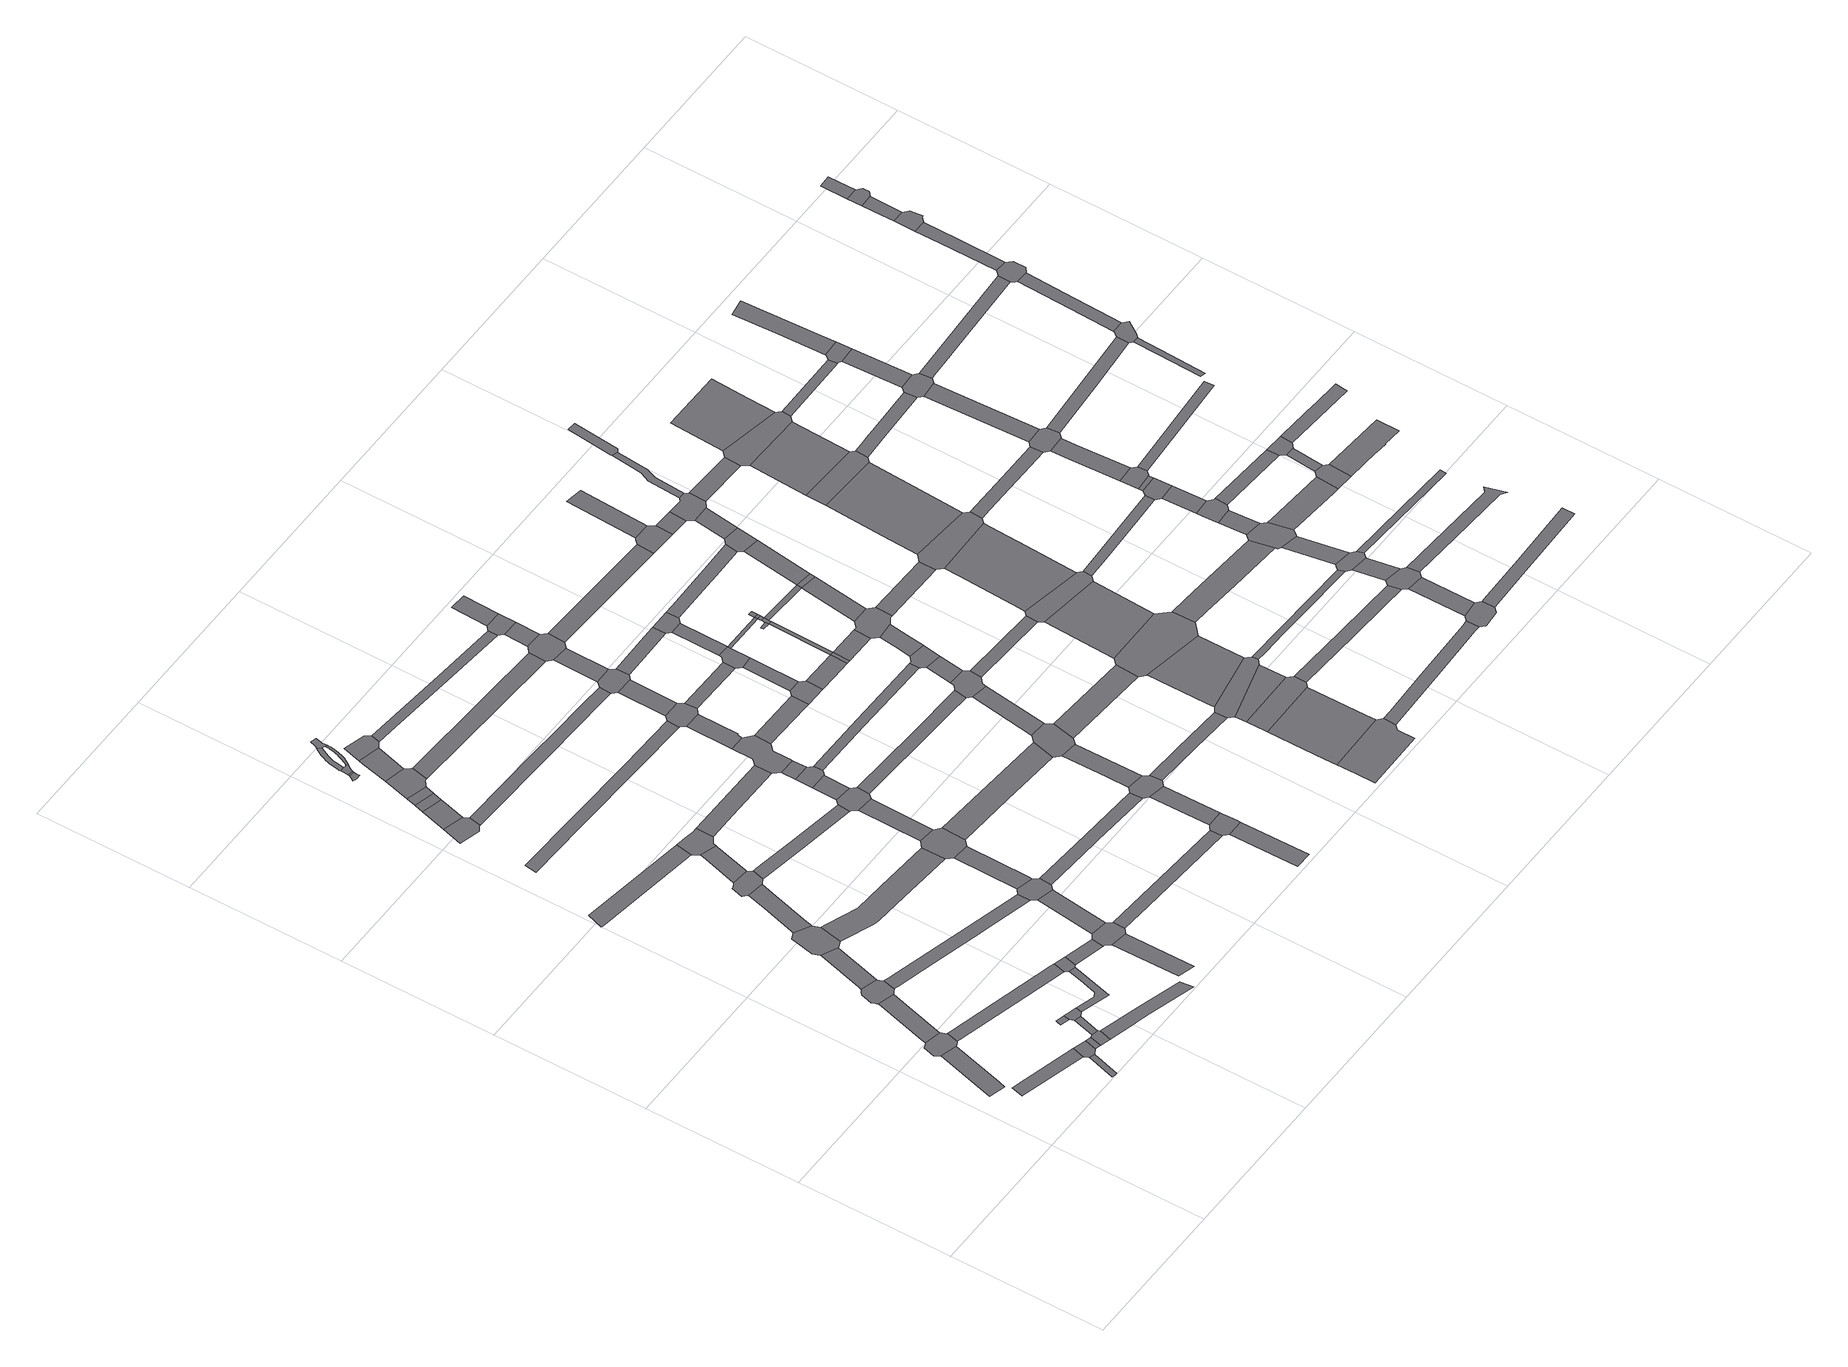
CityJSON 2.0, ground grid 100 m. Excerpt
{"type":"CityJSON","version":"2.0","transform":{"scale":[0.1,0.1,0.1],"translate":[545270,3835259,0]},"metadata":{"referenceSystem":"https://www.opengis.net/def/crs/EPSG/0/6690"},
"CityObjects":{
"road1":{"type":"Road","attributes":{"RoadStructureAttribute.sectionType":"1"},"geometry":[{"type":"MultiSurface","lod":"1","boundaries":[[[0,1,2,3,4,5]]]}]},
"road2":{"type":"Road","attributes":{"RoadStructureAttribute.sectionType":"1"},"geometry":[{"type":"MultiSurface","lod":"1","boundaries":[[[6,7,8,9,10,11]]]}]},
"road3":{"type":"Road","geometry":[{"type":"MultiSurface","lod":"1","boundaries":[[[12,13,14,15,16,0,5,17,18,19,20,21,22,23]]]}]},
"road4":{"type":"Road","geometry":[{"type":"MultiSurface","lod":"1","boundaries":[[[24,25,26,27,28,29]]]}]},
"road5":{"type":"Road","attributes":{"RoadStructureAttribute.sectionType":"1"},"geometry":[{"type":"MultiSurface","lod":"1","boundaries":[[[30,31,12,23,32,33]]]}]},
"road6":{"type":"Road","geometry":[{"type":"MultiSurface","lod":"1","boundaries":[[[11,10,34,24,29,35,36,37]]]}]},
"road7":{"type":"Road","attributes":{"RoadStructureAttribute.sectionType":"1"},"geometry":[{"type":"MultiSurface","lod":"1","boundaries":[[[37,36,38,39]]]}]},
"road8":{"type":"Road","geometry":[{"type":"MultiSurface","lod":"1","boundaries":[[[40,41,42,43,44,45,46,30,33,47,48,49,50,51,52,53]]]}]},
"road9":{"type":"Road","geometry":[{"type":"MultiSurface","lod":"1","boundaries":[[[54,39,38,55,56,57]]]}]},
"road10":{"type":"Road","geometry":[{"type":"MultiSurface","lod":"1","boundaries":[[[58,59,60,61,62,63,64]]]}]},
"road11":{"type":"Road","attributes":{"RoadStructureAttribute.sectionType":"1"},"geometry":[{"type":"MultiSurface","lod":"1","boundaries":[[[65,54,57,66,67]]]}]},
"road12":{"type":"Road","attributes":{"RoadStructureAttribute.sectionType":"1"},"geometry":[{"type":"MultiSurface","lod":"1","boundaries":[[[68,69,70,40,53,71,72]]]}]},
"road13":{"type":"Road","attributes":{"RoadStructureAttribute.sectionType":"1"},"geometry":[{"type":"MultiSurface","lod":"1","boundaries":[[[73,74,75,20,19,76,77,78,79,80,81]]]}]},
"road14":{"type":"Road","attributes":{"RoadStructureAttribute.sectionType":"1"},"geometry":[{"type":"MultiSurface","lod":"1","boundaries":[[[82,64,63,65,67,83,84]]]}]},
"road15":{"type":"Road","geometry":[{"type":"MultiSurface","lod":"1","boundaries":[[[85,86,87,88,68,72,89,90,91,92]]]}]},
"road16":{"type":"Road","attributes":{"RoadStructureAttribute.sectionType":"1"},"geometry":[{"type":"MultiSurface","lod":"1","boundaries":[[[93,56,55,94,95,96,97,98,99]]]}]},
"road17":{"type":"Road","attributes":{"RoadStructureAttribute.sectionType":"1"},"geometry":[{"type":"MultiSurface","lod":"1","boundaries":[[[100,101,102,103,84,83,104,105,106,107,108]]]}]},
"road18":{"type":"Road","attributes":{"RoadStructureAttribute.sectionType":"1"},"geometry":[{"type":"MultiSurface","lod":"1","boundaries":[[[109,110,111,112,113,114,115]]]}]},
"road19":{"type":"Road","attributes":{"RoadStructureAttribute.sectionType":"1"},"geometry":[{"type":"MultiSurface","lod":"1","boundaries":[[[116,117,118,85,92,119,120,121,122]]]}]},
"road20":{"type":"Road","attributes":{"RoadStructureAttribute.sectionType":"1"},"geometry":[{"type":"MultiSurface","lod":"1","boundaries":[[[123,124,50,49,125,126,127,128,129,130,131]]]}]},
"road21":{"type":"Road","geometry":[{"type":"MultiSurface","lod":"1","boundaries":[[[81,80,132,100,108,133,134,135]]]}]},
"road22":{"type":"Road","geometry":[{"type":"MultiSurface","lod":"1","boundaries":[[[136,137,138,139,140,141,142,143,144,145]]]}]},
"road23":{"type":"Road","geometry":[{"type":"MultiSurface","lod":"1","boundaries":[[[146,147,148,149,150,151,152,116,122,153,154,155,156,157]]]}]},
"road24":{"type":"Road","attributes":{"RoadStructureAttribute.sectionType":"1"},"geometry":[{"type":"MultiSurface","lod":"1","boundaries":[[[158,136,145,159,160]]]}]},
"road25":{"type":"Road","attributes":{"RoadStructureAttribute.sectionType":"1"},"geometry":[{"type":"MultiSurface","lod":"1","boundaries":[[[135,134,161,162]]]}]},
"road26":{"type":"Road","geometry":[{"type":"MultiSurface","lod":"1","boundaries":[[[163,158,160,164]]]}]},
"road27":{"type":"Road","attributes":{"RoadStructureAttribute.sectionType":"1"},"geometry":[{"type":"MultiSurface","lod":"1","boundaries":[[[165,166,167,146,157,168,169,170]]]}]},
"road28":{"type":"Road","attributes":{"RoadStructureAttribute.sectionType":"1"},"geometry":[{"type":"MultiSurface","lod":"1","boundaries":[[[171,163,164,172]]]}]},
"road29":{"type":"Road","attributes":{"RoadStructureAttribute.sectionType":"1"},"geometry":[{"type":"MultiSurface","lod":"1","boundaries":[[[173,174,175,176]]]}]},
"road30":{"type":"Road","attributes":{"RoadStructureAttribute.sectionType":"1"},"geometry":[{"type":"MultiSurface","lod":"1","boundaries":[[[177,178,179,91,90,180,181,182,183,184,185,186]]]}]},
"road31":{"type":"Road","geometry":[{"type":"MultiSurface","lod":"1","boundaries":[[[187,188,189,190,191,192,193,194,195,196,197]]]}]},
"road32":{"type":"Road","geometry":[{"type":"MultiSurface","lod":"1","boundaries":[[[198,187,197,199]]]}]},
"road33":{"type":"Road","geometry":[{"type":"MultiSurface","lod":"1","boundaries":[[[200,201,202,203,204,205,206,207,198,199,208,209,210,211,212]]]}]},
"road34":{"type":"Road","geometry":[{"type":"MultiSurface","lod":"1","boundaries":[[[213,171,172,214,215,216,217,218,219,220]]]}]},
"road35":{"type":"Road","geometry":[{"type":"MultiSurface","lod":"1","boundaries":[[[221,222,223,115,114,224,225,165,170,226,227,228,229,230]]]}]},
"road36":{"type":"Road","geometry":[{"type":"MultiSurface","lod":"1","boundaries":[[[231,232,162,161,233,173,176,234,235,236]]]}]},
"road37":{"type":"Road","geometry":[{"type":"MultiSurface","lod":"1","boundaries":[[[237,238,239,240,241,242,243,244,245,246,247,205,204,248,249,250,251,252,253,254,255,256,257]]]}]},
"road38":{"type":"Road","attributes":{"RoadStructureAttribute.sectionType":"1"},"geometry":[{"type":"MultiSurface","lod":"1","boundaries":[[[258,259,260,261,262,263,264,265,266,267,268,269,270,271,212,211,272,273,274,275,276,277,278,279,280,281,282,283]]]}]},
"road39":{"type":"Road","attributes":{"RoadStructureAttribute.sectionType":"1"},"geometry":[{"type":"MultiSurface","lod":"1","boundaries":[[[284,285,213,220,286]]]}]},
"road40":{"type":"Road","attributes":{"RoadStructureAttribute.sectionType":"1"},"geometry":[{"type":"MultiSurface","lod":"1","boundaries":[[[287,231,236,288]]]}]},
"road41":{"type":"Road","geometry":[{"type":"MultiSurface","lod":"1","boundaries":[[[289,290,291,237,257,292,293,294,295,296,258,283,297,298,299,300,301]]]}]},
"road42":{"type":"Road","geometry":[{"type":"MultiSurface","lod":"1","boundaries":[[[302,284,286,303,304,305,306,307,308,309]]]}]},
"road43":{"type":"Road","attributes":{"RoadStructureAttribute.sectionType":"1"},"geometry":[{"type":"MultiSurface","lod":"1","boundaries":[[[310,311,312,155,154,313,314,315,316,317]]]}]},
"road44":{"type":"Road","attributes":{"RoadStructureAttribute.sectionType":"1"},"geometry":[{"type":"MultiSurface","lod":"1","boundaries":[[[318,319,320,321,322,323,324,325]]]}]},
"road45":{"type":"Road","geometry":[{"type":"MultiSurface","lod":"1","boundaries":[[[326,131,130,287,288,327,328,329]]]}]},
"road46":{"type":"Road","attributes":{"RoadStructureAttribute.sectionType":"1"},"geometry":[{"type":"MultiSurface","lod":"1","boundaries":[[[330,331,326,329,332,333]]]}]},
"road47":{"type":"Road","attributes":{"RoadStructureAttribute.sectionType":"1"},"geometry":[{"type":"MultiSurface","lod":"1","boundaries":[[[334,230,229,335,336,337]]]}]},
"road48":{"type":"Road","attributes":{"RoadStructureAttribute.sectionType":"1"},"geometry":[{"type":"MultiSurface","lod":"1","boundaries":[[[338,339,340,341,342,343,142,141,344,345,346,347,348,349,350,351,352,353]]]}]},
"road49":{"type":"Road","geometry":[{"type":"MultiSurface","lod":"1","boundaries":[[[354,186,185,330,333,355,356,357]]]}]},
"road50":{"type":"Road","attributes":{"RoadStructureAttribute.sectionType":"1"},"geometry":[{"type":"MultiSurface","lod":"1","boundaries":[[[358,354,357,359]]]}]},
"road51":{"type":"Road","attributes":{"RoadStructureAttribute.sectionType":"1"},"geometry":[{"type":"MultiSurface","lod":"1","boundaries":[[[360,235,234,361,362,363]]]}]},
"road52":{"type":"Road","geometry":[{"type":"MultiSurface","lod":"1","boundaries":[[[364,365,366,317,316,367,358,359,368,369,370]]]}]},
"road53":{"type":"Road","attributes":{"RoadStructureAttribute.sectionType":"1"},"geometry":[{"type":"MultiSurface","lod":"1","boundaries":[[[371,217,216,372,373,374]]]}]},
"road54":{"type":"Road","attributes":{"RoadStructureAttribute.sectionType":"1"},"geometry":[{"type":"MultiSurface","lod":"1","boundaries":[[[375,364,370,376]]]}]},
"road55":{"type":"Road","attributes":{"RoadStructureAttribute.sectionType":"1"},"geometry":[{"type":"MultiSurface","lod":"1","boundaries":[[[377,328,327,378,379,380,381,382]]]}]},
"road56":{"type":"Road","geometry":[{"type":"MultiSurface","lod":"1","boundaries":[[[383,375,376,384,385,386,387]]]}]},
"road57":{"type":"Road","attributes":{"RoadStructureAttribute.sectionType":"1"},"geometry":[{"type":"MultiSurface","lod":"1","boundaries":[[[388,389,383,387,390,391,392]]]}]},
"road58":{"type":"Road","attributes":{"RoadStructureAttribute.sectionType":"1"},"geometry":[{"type":"MultiSurface","lod":"1","boundaries":[[[393,306,305,394,395,396,397]]]}]},
"road59":{"type":"Road","geometry":[{"type":"MultiSurface","lod":"1","boundaries":[[[398,399,400,337,336,388,392,401,402,403,404,405,406,407,408]]]}]},
"road60":{"type":"Road","attributes":{"RoadStructureAttribute.sectionType":"1"},"geometry":[{"type":"MultiSurface","lod":"1","boundaries":[[[409,398,408,410,411,412]]]}]},
"road61":{"type":"Road","attributes":{"RoadStructureAttribute.sectionType":"1"},"geometry":[{"type":"MultiSurface","lod":"1","boundaries":[[[356,355,413,414,415]]]}]},
"road62":{"type":"Road","geometry":[{"type":"MultiSurface","lod":"1","boundaries":[[[416,325,324,417,409,412,418,419,420,421,422]]]}]},
"road63":{"type":"Road","attributes":{"RoadStructureAttribute.sectionType":"1"},"geometry":[{"type":"MultiSurface","lod":"1","boundaries":[[[423,424,425,426]]]}]},
"road64":{"type":"Road","attributes":{"RoadStructureAttribute.sectionType":"1"},"geometry":[{"type":"MultiSurface","lod":"1","boundaries":[[[427,416,422,428]]]}]},
"road65":{"type":"Road","geometry":[{"type":"MultiSurface","lod":"1","boundaries":[[[429,430,431,432,433,434,363,362,435,436,424,423]]]}]},
"road66":{"type":"Road","attributes":{"RoadStructureAttribute.sectionType":"1"},"geometry":[{"type":"MultiSurface","lod":"1","boundaries":[[[407,406,437,438,439]]]}]},
"road67":{"type":"Road","geometry":[{"type":"MultiSurface","lod":"1","boundaries":[[[440,441,353,352,442,427,428,443,444,445]]]}]},
"road68":{"type":"Road","attributes":{"RoadStructureAttribute.sectionType":"1"},"geometry":[{"type":"MultiSurface","lod":"1","boundaries":[[[446,433,432,447]]]}]},
"road69":{"type":"Road","attributes":{"RoadStructureAttribute.sectionType":"1"},"geometry":[{"type":"MultiSurface","lod":"1","boundaries":[[[448,369,368,449,450,451,452,453]]]}]},
"road70":{"type":"Road","attributes":{"RoadStructureAttribute.sectionType":"1"},"geometry":[{"type":"MultiSurface","lod":"1","boundaries":[[[454,440,445,455]]]}]},
"road71":{"type":"Road","geometry":[{"type":"MultiSurface","lod":"1","boundaries":[[[456,457,382,381,446,447,458,459,460,461]]]}]},
"road72":{"type":"Road","attributes":{"RoadStructureAttribute.sectionType":"1"},"geometry":[{"type":"MultiSurface","lod":"1","boundaries":[[[421,420,462,463]]]}]},
"road73":{"type":"Road","geometry":[{"type":"MultiSurface","lod":"1","boundaries":[[[464,465,466,374,373,454,455,467,468,469]]]}]},
"road74":{"type":"Road","attributes":{"RoadStructureAttribute.sectionType":"1"},"geometry":[{"type":"MultiSurface","lod":"1","boundaries":[[[470,386,385,471,472,473]]]}]},
"road75":{"type":"Road","attributes":{"RoadStructureAttribute.sectionType":"1"},"geometry":[{"type":"MultiSurface","lod":"1","boundaries":[[[474,475,456,461,476]]]}]},
"road76":{"type":"Road","attributes":{"RoadStructureAttribute.sectionType":"1"},"geometry":[{"type":"MultiSurface","lod":"1","boundaries":[[[477,464,469,478]]]}]},
"road77":{"type":"Road","geometry":[{"type":"MultiSurface","lod":"1","boundaries":[[[479,480,397,396,481,477,478,482]]]}]},
"road78":{"type":"Road","geometry":[{"type":"MultiSurface","lod":"1","boundaries":[[[483,439,438,484,485,486,487]]]}]},
"road79":{"type":"Road","attributes":{"RoadStructureAttribute.sectionType":"1"},"geometry":[{"type":"MultiSurface","lod":"1","boundaries":[[[488,489,444,443,490]]]}]},
"road80":{"type":"Road","geometry":[{"type":"MultiSurface","lod":"1","boundaries":[[[491,492,415,414,474,476,493,494,495]]]}]},
"road81":{"type":"Road","attributes":{"RoadStructureAttribute.sectionType":"1"},"geometry":[{"type":"MultiSurface","lod":"1","boundaries":[[[496,479,482,497]]]}]},
"road82":{"type":"Road","attributes":{"RoadStructureAttribute.sectionType":"1"},"geometry":[{"type":"MultiSurface","lod":"1","boundaries":[[[498,499,500,483,487]]]}]},
"road83":{"type":"Road","geometry":[{"type":"MultiSurface","lod":"1","boundaries":[[[501,502,503,463,462,500,499,504,505]]]}]},
"road84":{"type":"Road","attributes":{"RoadStructureAttribute.sectionType":"1"},"geometry":[{"type":"MultiSurface","lod":"1","boundaries":[[[485,484,506,507,508]]]}]},
"road85":{"type":"Road","attributes":{"RoadStructureAttribute.sectionType":"1"},"geometry":[{"type":"MultiSurface","lod":"1","boundaries":[[[509,491,495,510]]]}]},
"road86":{"type":"Road","attributes":{"RoadStructureAttribute.sectionType":"1"},"geometry":[{"type":"MultiSurface","lod":"1","boundaries":[[[511,501,505,512,513]]]}]},
"road87":{"type":"Road","attributes":{"RoadStructureAttribute.sectionType":"1"},"geometry":[{"type":"MultiSurface","lod":"1","boundaries":[[[514,460,459,515,516,517]]]}]},
"road88":{"type":"Road","geometry":[{"type":"MultiSurface","lod":"1","boundaries":[[[518,488,490,511,513,519,520]]]}]},
"road89":{"type":"Road","geometry":[{"type":"MultiSurface","lod":"1","boundaries":[[[508,507,521,522]]]}]},
"road90":{"type":"Road","geometry":[{"type":"MultiSurface","lod":"1","boundaries":[[[523,524,525,453,452,509,510,526,527,528,529,530,531,532]]]}]},
"road91":{"type":"Road","attributes":{"RoadStructureAttribute.sectionType":"1"},"geometry":[{"type":"MultiSurface","lod":"1","boundaries":[[[505,504,533,534]]]}]},
"road92":{"type":"Road","attributes":{"RoadStructureAttribute.sectionType":"1"},"geometry":[{"type":"MultiSurface","lod":"1","boundaries":[[[535,508,522,536]]]}]},
"road93":{"type":"Road","attributes":{"RoadStructureAttribute.sectionType":"1"},"geometry":[{"type":"MultiSurface","lod":"1","boundaries":[[[468,467,537,538]]]}]},
"road94":{"type":"Road","attributes":{"RoadStructureAttribute.sectionType":"1"},"geometry":[{"type":"MultiSurface","lod":"1","boundaries":[[[539,523,532,540,541]]]}]},
"road95":{"type":"Road","attributes":{"RoadStructureAttribute.sectionType":"1"},"geometry":[{"type":"MultiSurface","lod":"1","boundaries":[[[494,493,542,543]]]}]},
"road96":{"type":"Road","attributes":{"RoadStructureAttribute.sectionType":"1"},"geometry":[{"type":"MultiSurface","lod":"1","boundaries":[[[522,521,544,545]]]}]},
"road97":{"type":"Road","geometry":[{"type":"MultiSurface","lod":"1","boundaries":[[[546,547,535,548]]]}]},
"road98":{"type":"Road","geometry":[{"type":"MultiSurface","lod":"1","boundaries":[[[549,550,551,473,472,552,539,541,553]]]}]},
"road99":{"type":"Road","geometry":[{"type":"MultiSurface","lod":"1","boundaries":[[[554,548,535,536,555,556]]]}]},
"road100":{"type":"Road","attributes":{"RoadStructureAttribute.sectionType":"1"},"geometry":[{"type":"MultiSurface","lod":"1","boundaries":[[[533,554,556,557]]]}]},
"road101":{"type":"Road","geometry":[{"type":"MultiSurface","lod":"1","boundaries":[[[534,533,557,558]]]}]},
"road102":{"type":"Road","geometry":[{"type":"MultiSurface","lod":"1","boundaries":[[[559,560,534,558]]]}]},
"road103":{"type":"Road","geometry":[{"type":"MultiSurface","lod":"1","boundaries":[[[561,562,563,564,565,566,567,568]]]}]},
"road104":{"type":"Road","attributes":{"RoadStructureAttribute.sectionType":"1"},"geometry":[{"type":"MultiSurface","lod":"1","boundaries":[[[569,570,571,572,549,553]]]}]},
"road105":{"type":"Road","attributes":{"function":"2","RoadStructureAttribute.sectionType":"1"},"geometry":[{"type":"MultiSurface","lod":"1","boundaries":[[[573,574,575,576,577,562,561]]]}]},
"road106":{"type":"Road","geometry":[{"type":"MultiSurface","lod":"1","boundaries":[[[578,579,545,544,571,570,580,581,582,583,584]]]}]},
"road107":{"type":"Road","attributes":{"RoadStructureAttribute.sectionType":"1"},"geometry":[{"type":"MultiSurface","lod":"1","boundaries":[[[556,555,585,586]]]}]},
"road108":{"type":"Road","attributes":{"RoadStructureAttribute.sectionType":"1"},"geometry":[{"type":"MultiSurface","lod":"1","boundaries":[[[587,588,589,518,520,590,591]]]}]},
"road109":{"type":"Road","attributes":{"RoadStructureAttribute.sectionType":"1"},"geometry":[{"type":"MultiSurface","lod":"1","boundaries":[[[530,529,592,593]]]}]},
"road110":{"type":"Road","geometry":[{"type":"MultiSurface","lod":"1","boundaries":[[[594,595,596,597,575,574,598,599,600,601]]]}]},
"road111":{"type":"Road","geometry":[{"type":"MultiSurface","lod":"1","boundaries":[[[602,603,595,594]]]}]},
"road112":{"type":"Road","attributes":{"RoadStructureAttribute.sectionType":"1"},"geometry":[{"type":"MultiSurface","lod":"1","boundaries":[[[585,578,584,604]]]}]},
"road113":{"type":"Road","geometry":[{"type":"MultiSurface","lod":"1","boundaries":[[[605,606,517,516,607,603,602,608,609]]]}]},
"road114":{"type":"Road","attributes":{"function":"2","RoadStructureAttribute.sectionType":"1"},"geometry":[{"type":"MultiSurface","lod":"1","boundaries":[[[610,611,612,606,605,613,614]]]}]},
"road115":{"type":"Road","geometry":[{"type":"MultiSurface","lod":"1","boundaries":[[[586,585,604,615]]]}]},
"road116":{"type":"Road","geometry":[{"type":"MultiSurface","lod":"1","boundaries":[[[616,617,618,538,537,619,620,621]]]}]},
"road117":{"type":"Road","attributes":{"RoadStructureAttribute.sectionType":"1"},"geometry":[{"type":"MultiSurface","lod":"1","boundaries":[[[622,586,615,623]]]}]},
"road118":{"type":"Road","geometry":[{"type":"MultiSurface","lod":"1","boundaries":[[[624,543,542,610,614,625,626,627,628]]]}]},
"road119":{"type":"Road","attributes":{"RoadStructureAttribute.sectionType":"1"},"geometry":[{"type":"MultiSurface","lod":"1","boundaries":[[[583,582,629,630]]]}]},
"road120":{"type":"Road","attributes":{"RoadStructureAttribute.sectionType":"1"},"geometry":[{"type":"MultiSurface","lod":"1","boundaries":[[[631,632,616,621,633]]]}]},
"road121":{"type":"Road","geometry":[{"type":"MultiSurface","lod":"1","boundaries":[[[634,587,591,622,623,635]]]}]},
"road122":{"type":"Road","attributes":{"RoadStructureAttribute.sectionType":"1"},"geometry":[{"type":"MultiSurface","lod":"1","boundaries":[[[636,620,619,637,638]]]}]},
"road123":{"type":"Road","attributes":{"function":"2","RoadStructureAttribute.sectionType":"1"},"geometry":[{"type":"MultiSurface","lod":"1","boundaries":[[[639,624,628,640]]]}]},
"road124":{"type":"Road","attributes":{"RoadStructureAttribute.sectionType":"1"},"geometry":[{"type":"MultiSurface","lod":"1","boundaries":[[[641,642,634,635]]]}]},
"road125":{"type":"Road","geometry":[{"type":"MultiSurface","lod":"1","boundaries":[[[643,593,592,639,640,644,645,646,647,648,649]]]}]},
"road126":{"type":"Road","attributes":{"RoadStructureAttribute.sectionType":"1"},"geometry":[{"type":"MultiSurface","lod":"1","boundaries":[[[650,651,652,653,568,567,654,655,656,657]]]}]},
"road127":{"type":"Road","geometry":[{"type":"MultiSurface","lod":"1","boundaries":[[[658,659,638,637,642,641,660,661,662]]]}]},
"road128":{"type":"Road","attributes":{"function":"2","RoadStructureAttribute.sectionType":"1"},"geometry":[{"type":"MultiSurface","lod":"1","boundaries":[[[663,664,665,666,667,668,669,670,643,649]]]}]},
"road129":{"type":"Road","attributes":{"RoadStructureAttribute.sectionType":"1"},"geometry":[{"type":"MultiSurface","lod":"1","boundaries":[[[671,601,600,672,673,674,675]]]}]},
"road130":{"type":"Road","attributes":{"RoadStructureAttribute.sectionType":"1"},"geometry":[{"type":"MultiSurface","lod":"1","boundaries":[[[676,677,678,679,658,662,680,681,682,683]]]}]},
"road131":{"type":"Road","geometry":[{"type":"MultiSurface","lod":"1","boundaries":[[[684,630,629,685,668,667,686,687,688,689,690,691]]]}]},
"road132":{"type":"Road","attributes":{"RoadStructureAttribute.sectionType":"1"},"geometry":[{"type":"MultiSurface","lod":"1","boundaries":[[[609,608,692,693,694,695,696,697,698]]]}]},
"road133":{"type":"Road","attributes":{"RoadStructureAttribute.sectionType":"1"},"geometry":[{"type":"MultiSurface","lod":"1","boundaries":[[[661,660,699,700]]]}]},
"road134":{"type":"Road","attributes":{"function":"2","RoadStructureAttribute.sectionType":"1"},"geometry":[{"type":"MultiSurface","lod":"1","boundaries":[[[701,702,684,691,703,704,705]]]}]},
"road135":{"type":"Road","attributes":{"RoadStructureAttribute.sectionType":"1"},"geometry":[{"type":"MultiSurface","lod":"1","boundaries":[[[706,707,627,626,708,709,710,711]]]}]},
"road136":{"type":"Road","geometry":[{"type":"MultiSurface","lod":"1","boundaries":[[[712,713,676,683,714,715,716]]]}]},
"road137":{"type":"Road","geometry":[{"type":"MultiSurface","lod":"1","boundaries":[[[717,701,705,718,719,720,721]]]}]},
"road138":{"type":"Road","attributes":{"RoadStructureAttribute.sectionType":"1"},"geometry":[{"type":"MultiSurface","lod":"1","boundaries":[[[722,723,647,646,724,725,726,727,728]]]}]},
"road139":{"type":"Road","geometry":[{"type":"MultiSurface","lod":"1","boundaries":[[[729,730,731,732,650,657,733,734,735,736,737,738,739]]]}]},
"road140":{"type":"Road","attributes":{"function":"2","RoadStructureAttribute.sectionType":"1"},"geometry":[{"type":"MultiSurface","lod":"1","boundaries":[[[740,717,721,741]]]}]},
"road141":{"type":"Road","attributes":{"RoadStructureAttribute.sectionType":"1"},"geometry":[{"type":"MultiSurface","lod":"1","boundaries":[[[742,730,729,743]]]}]},
"road142":{"type":"Road","geometry":[{"type":"MultiSurface","lod":"1","boundaries":[[[744,745,700,699,740,741,746,747,748,749]]]}]},
"road143":{"type":"Road","geometry":[{"type":"MultiSurface","lod":"1","boundaries":[[[750,675,674,742,743,751,752,753,754]]]}]},
"road144":{"type":"Road","attributes":{"RoadStructureAttribute.sectionType":"1"},"geometry":[{"type":"MultiSurface","lod":"1","boundaries":[[[755,756,750,754,757,758]]]}]},
"road145":{"type":"Road","geometry":[{"type":"MultiSurface","lod":"1","boundaries":[[[759,760,698,697,755,758,761,762,763,764]]]}]},
"road146":{"type":"Road","attributes":{"RoadStructureAttribute.sectionType":"1"},"geometry":[{"type":"MultiSurface","lod":"1","boundaries":[[[765,690,689,766,767,768]]]}]},
"road147":{"type":"Road","attributes":{"RoadStructureAttribute.sectionType":"1"},"geometry":[{"type":"MultiSurface","lod":"1","boundaries":[[[769,770,759,764,771]]]}]},
"road148":{"type":"Road","attributes":{"function":"2","RoadStructureAttribute.sectionType":"1"},"geometry":[{"type":"MultiSurface","lod":"1","boundaries":[[[772,744,749,773,774]]]}]},
"road149":{"type":"Road","geometry":[{"type":"MultiSurface","lod":"1","boundaries":[[[775,711,710,776,769,771,777,778,779,780]]]}]},
"road150":{"type":"Road","attributes":{"RoadStructureAttribute.sectionType":"1"},"geometry":[{"type":"MultiSurface","lod":"1","boundaries":[[[781,782,783,784,785,775,780]]]}]},
"road151":{"type":"Road","geometry":[{"type":"MultiSurface","lod":"1","boundaries":[[[786,787,788,789,784,783,782,781,790,791,792,793,794]]]}]},
"road152":{"type":"Road","attributes":{"RoadStructureAttribute.sectionType":"1"},"geometry":[{"type":"MultiSurface","lod":"1","boundaries":[[[795,796,788,787]]]}]},
"road153":{"type":"Road","geometry":[{"type":"MultiSurface","lod":"1","boundaries":[[[797,798,722,728,796,795]]]}]},
"road154":{"type":"Road","attributes":{"RoadStructureAttribute.sectionType":"1"},"geometry":[{"type":"MultiSurface","lod":"1","boundaries":[[[799,800,798,797]]]}]},
"road155":{"type":"Road","attributes":{"RoadStructureAttribute.sectionType":"1"},"geometry":[{"type":"MultiSurface","lod":"1","boundaries":[[[801,802,803,804,720,719,805,806]]]}]},
"road156":{"type":"Road","geometry":[{"type":"MultiSurface","lod":"1","boundaries":[[[807,808,800,799,809,810,811,812]]]}]},
"road157":{"type":"Road","attributes":{"RoadStructureAttribute.sectionType":"1"},"geometry":[{"type":"MultiSurface","lod":"1","boundaries":[[[813,814,815,739,738,816,817]]]}]},
"road158":{"type":"Road","attributes":{"RoadStructureAttribute.sectionType":"1"},"geometry":[{"type":"MultiSurface","lod":"1","boundaries":[[[818,819,820,821,808,807]]]}]},
"road159":{"type":"Road","attributes":{"RoadStructureAttribute.sectionType":"1"},"geometry":[{"type":"MultiSurface","lod":"1","boundaries":[[[822,779,778,823,824,825]]]}]},
"road160":{"type":"Road","geometry":[{"type":"MultiSurface","lod":"1","boundaries":[[[826,768,767,820,819,827,828,829,830,831]]]}]},
"road161":{"type":"Road","attributes":{"RoadStructureAttribute.sectionType":"1"},"geometry":[{"type":"MultiSurface","lod":"1","boundaries":[[[832,748,747,833,834]]]}]},
"road162":{"type":"Road","attributes":{"RoadStructureAttribute.sectionType":"1"},"geometry":[{"type":"MultiSurface","lod":"1","boundaries":[[[835,836,753,752,837,838,839,840]]]}]},
"road163":{"type":"Road","attributes":{"RoadStructureAttribute.sectionType":"1"},"geometry":[{"type":"MultiSurface","lod":"1","boundaries":[[[841,763,762,842,843,844,845]]]}]},
"road164":{"type":"Road","attributes":{"RoadStructureAttribute.sectionType":"1"},"geometry":[{"type":"MultiSurface","lod":"1","boundaries":[[[846,794,793,847,848,849]]]}]},
"road165":{"type":"Road","attributes":{"RoadStructureAttribute.sectionType":"1"},"geometry":[{"type":"MultiSurface","lod":"1","boundaries":[[[850,851,852,853,826,831]]]}]},
"road166":{"type":"Road","geometry":[{"type":"MultiSurface","lod":"1","boundaries":[[[854,855,801,806,852,851,856,857,858]]]}]},
"road167":{"type":"Road","geometry":[{"type":"MultiSurface","lod":"1","boundaries":[[[859,860,861,825,824,862,863,864]]]}]},
"road168":{"type":"Road","attributes":{"RoadStructureAttribute.sectionType":"1"},"geometry":[{"type":"MultiSurface","lod":"1","boundaries":[[[865,866,855,854]]]}]},
"road169":{"type":"Road","attributes":{"RoadStructureAttribute.sectionType":"1"},"geometry":[{"type":"MultiSurface","lod":"1","boundaries":[[[867,859,864,868]]]}]},
"road170":{"type":"Road","geometry":[{"type":"MultiSurface","lod":"1","boundaries":[[[869,870,871,832,834,872,866,865]]]}]},
"road171":{"type":"Road","attributes":{"RoadStructureAttribute.sectionType":"1"},"geometry":[{"type":"MultiSurface","lod":"1","boundaries":[[[873,812,811,874]]]}]},
"road172":{"type":"Road","geometry":[{"type":"MultiSurface","lod":"1","boundaries":[[[849,848,867,868,875,876]]]}]},
"road173":{"type":"Road","attributes":{"RoadStructureAttribute.sectionType":"1"},"geometry":[{"type":"MultiSurface","lod":"1","boundaries":[[[877,878,879,880,870,869]]]}]},
"road174":{"type":"Road","attributes":{"RoadStructureAttribute.sectionType":"1"},"geometry":[{"type":"MultiSurface","lod":"1","boundaries":[[[863,862,881,882,883,884,885,886]]]}]},
"road175":{"type":"Road","attributes":{"RoadStructureAttribute.sectionType":"1"},"geometry":[{"type":"MultiSurface","lod":"1","boundaries":[[[887,830,829,888,889]]]}]},
"road176":{"type":"Road","attributes":{"RoadStructureAttribute.sectionType":"1"},"geometry":[{"type":"MultiSurface","lod":"1","boundaries":[[[890,891,892,876,875,893,894]]]}]},
"road177":{"type":"Road","attributes":{"RoadStructureAttribute.sectionType":"1"},"geometry":[{"type":"MultiSurface","lod":"1","boundaries":[[[895,896,858,857,897,898,899,900]]]}]},
"road178":{"type":"Road","attributes":{"RoadStructureAttribute.sectionType":"1"},"geometry":[{"type":"MultiSurface","lod":"1","boundaries":[[[901,902,903,904,905,906]]]}]},
"road179":{"type":"Road","geometry":[{"type":"MultiSurface","lod":"1","boundaries":[[[907,908,909,887,889,910,901,906,911,912,913]]]}]},
"road180":{"type":"Road","attributes":{"RoadStructureAttribute.sectionType":"1"},"geometry":[{"type":"MultiSurface","lod":"1","boundaries":[[[914,915,907,913,916,917]]]}]},
"road181":{"type":"Road","geometry":[{"type":"MultiSurface","lod":"1","boundaries":[[[918,919,920,895,900,921,914,917,922,923,924]]]}]},
"road182":{"type":"Road","attributes":{"RoadStructureAttribute.sectionType":"1"},"geometry":[{"type":"MultiSurface","lod":"1","boundaries":[[[925,926,918,924,927,928]]]}]},
"road183":{"type":"Road","geometry":[{"type":"MultiSurface","lod":"1","boundaries":[[[929,930,925,928,931,932,933,934,935,936]]]}]},
"road184":{"type":"Road","attributes":{"RoadStructureAttribute.sectionType":"1"},"geometry":[{"type":"MultiSurface","lod":"1","boundaries":[[[937,938,929,936,939]]]}]},
"road185":{"type":"Road","geometry":[{"type":"MultiSurface","lod":"1","boundaries":[[[940,937,939,941,942,943,944]]]}]},
"road186":{"type":"Road","attributes":{"RoadStructureAttribute.sectionType":"1"},"geometry":[{"type":"MultiSurface","lod":"1","boundaries":[[[945,946,940,944]]]}]}
},
"vertices":[
[227,877,0],[133,533,0],[120,485,0],[225,456,0],[239,504,0],[331,845,0],
[274,410,0],[240,419,0],[221,341,0],[254,332,0],[651,226,0],[672,304,0],
[260,1000,0],[254,997,0],[224,985,0],[204,909,0],[223,882,0],[338,849,0],[360,860,0],[365,863,0],[384,941,0],[383,941,0],[371,969,0],[367,977,0],
[666,193,0],[614,10,0],[614,9,0],[631,6,0],[649,2,0],[699,182,0],
[362,1377,0],[269,1031,0],[374,1002,0],[468,1347,0],
[667,195,0],[701,183,0],[738,203,0],[759,281,0],
[774,193,0],[795,272,0],
[399,1514,0],[393,1509,0],[387,1506,0],[367,1492,0],[344,1414,0],[356,1390,0],[359,1383,0],[474,1351,0],[481,1355,0],[504,1368,0],[520,1447,0],[510,1471,0],[508,1476,0],[505,1484,0],
[816,276,0],[843,175,0],[864,255,0],[857,266,0],
[794,498,0],[788,480,0],[782,461,0],[839,445,0],[842,444,0],[844,444,0],[849,483,0],
[854,416,0],[856,267,0],[895,404,0],
[489,1842,0],[486,1831,0],[406,1538,0],[511,1509,0],[589,1792,0],
[1119,750,0],[409,934,0],[386,941,0],[366,863,0],[387,858,0],[852,736,0],[1119,666,0],[1124,664,0],[1145,743,0],
[875,475,0],[924,420,0],[935,458,0],
[548,2061,0],[542,2058,0],[504,2041,0],[473,1888,0],[595,1794,0],[634,1811,0],[665,1959,0],[647,2004,0],
[1124,180,0],[1017,128,0],[1025,126,0],[1125,99,0],[1405,17,0],[1422,12,0],[1412,98,0],
[1142,642,0],[1121,554,0],[1089,439,0],[1059,423,0],[1106,367,0],[1115,364,0],[1116,369,0],[1122,389,0],[1184,633,0],
[723,2959,0],[38,3065,0],[2,2958,0],[12,2956,0],[705,2852,0],[726,2848,0],[742,2957,0],
[646,2418,0],[612,2292,0],[553,2077,0],[650,2018,0],[658,2049,0],[725,2293,0],[756,2404,0],
[1113,1290,0],[553,1438,0],[526,1362,0],[532,1360,0],[788,1293,0],[1114,1207,0],[1139,1201,0],[1467,1114,0],[1468,1199,0],
[1140,644,0],[1185,635,0],[1201,643,0],[1222,722,0],
[134,4081,0],[99,3949,0],[229,3913,0],[241,3921,0],[261,3934,0],[272,3933,0],[287,4013,0],[276,4029,0],[272,4035,0],[266,4045,0],
[680,2540,0],[673,2536,0],[649,2521,0],[640,2522,0],[619,2447,0],[621,2446,0],[642,2423,0],[762,2407,0],[791,2422,0],[813,2499,0],[794,2524,0],[791,2528,0],
[181,4252,0],[309,4203,0],[312,4216,0],
[1401,593,0],[1412,672,0],
[197,4312,0],[329,4276,0],
[753,2804,0],[741,2762,0],[689,2571,0],[794,2541,0],[855,2763,0],[858,2774,0],
[214,4374,0],[346,4339,0],
[1438,559,0],[1445,124,0],[1553,96,0],[1549,541,0],
[1108,1854,0],[899,1868,0],[707,1943,0],[654,1803,0],[843,1730,0],[865,1722,0],[888,1720,0],[1109,1704,0],[1469,1676,0],[1467,1827,0],
[183,4732,0],[170,4708,0],[164,4698,0],[176,4690,0],[179,4691,0],[182,4692,0],[185,4691,0],[188,4688,0],[218,4689,0],[217,4712,0],[219,4726,0],
[187,4745,0],[222,4737,0],
[232,4791,0],[227,4791,0],[225,4792,0],[222,4794,0],[220,4797,0],[190,4792,0],[190,4771,0],[189,4755,0],[226,4749,0],[232,4760,0],[240,4773,0],[252,4788,0],[237,4794,0],
[261,4546,0],[358,4349,0],[383,4370,0],[400,4369,0],[423,4477,0],[418,4483,0],[400,4506,0],[392,4516,0],
[876,2936,0],[845,2941,0],[814,2946,0],[731,2840,0],[749,2810,0],[864,2797,0],[871,2802,0],[898,2821,0],[905,2825,0],[906,2936,0],
[1446,693,0],[1440,689,0],[1411,591,0],[1578,567,0],[1582,648,0],[1554,678,0],
[258,4998,0],[247,4985,0],[238,4968,0],[226,4947,0],[215,4922,0],[208,4902,0],[207,4899,0],[201,4877,0],[195,4851,0],[191,4823,0],[189,4804,0],[219,4802,0],[220,4820,0],[225,4845,0],[230,4870,0],[236,4891,0],[243,4911,0],[253,4934,0],[264,4954,0],[273,4969,0],[276,4973,0],
[293,4967,0],[293,4954,0],[293,4940,0],[292,4934,0],[290,4920,0],[286,4903,0],[282,4886,0],[278,4875,0],[276,4868,0],[270,4851,0],[263,4835,0],[256,4822,0],[249,4809,0],[240,4797,0],[261,4801,0],[269,4814,0],[277,4828,0],[284,4845,0],[291,4863,0],[292,4869,0],[296,4882,0],[301,4899,0],[304,4917,0],[308,4939,0],[308,4955,0],[308,4958,0],
[307,4753,0],[300,4725,0],[446,4716,0],
[1493,1083,0],[1601,1058,0],
[279,5053,0],[269,5015,0],[264,5006,0],[279,4974,0],[282,4975,0],[286,4974,0],[288,4973,0],[290,4971,0],[307,4981,0],[307,4999,0],[309,5010,0],[312,5021,0],[318,5042,0],
[339,4871,0],[451,4719,0],[481,4740,0],[488,4740,0],[500,4798,0],[494,4808,0],[481,4831,0],[479,4833,0],
[1102,2450,0],[837,2495,0],[820,2498,0],[805,2420,0],[824,2416,0],[1103,2369,0],[1477,2308,0],[1482,2386,0],
[1091,3527,0],[157,3561,0],[145,3482,0],[556,3468,0],[593,3467,0],[1092,3449,0],[1487,3434,0],[1489,3513,0],
[1500,1224,0],[1629,1084,0],[1634,1165,0],[1610,1196,0],
[1504,1637,0],[1504,1633,0],[1610,1220,0],[1614,1629,0],
[1097,2934,0],[1098,2824,0],[1477,2821,0],[1478,2931,0],
[1343,3970,0],[1250,3974,0],[1152,3978,0],[1087,3981,0],[880,3989,0],[304,4012,0],[298,3932,0],[517,3923,0],[737,3915,0],[800,3912,0],[877,3909,0],[896,3909,0],[1007,3904,0],[1087,3901,0],[1490,3885,0],[1495,3963,0],
[1506,1862,0],[1650,1663,0],[1653,1816,0],[1615,1850,0],
[1510,2272,0],[1620,2261,0],
[2003,618,0],[1788,553,0],[2453,509,0],[2450,588,0],
[1510,2415,0],[1506,2411,0],[1483,2387,0],[1484,2307,0],[1647,2292,0],[1648,2373,0],[1622,2403,0],
[1082,4446,0],[1083,4335,0],[1492,4316,0],[1497,4427,0],
[1512,2573,0],[1624,2572,0],
[2046,1136,0],[2022,1058,0],[2051,1056,0],[2056,1056,0],[2447,1028,0],[2441,1110,0],
[1513,2687,0],[1641,2589,0],[1652,2600,0],[1651,2659,0],[1623,2686,0],
[1513,2779,0],[1513,2770,0],[1623,2689,0],[1621,2771,0],[1621,2778,0],
[1079,4743,0],[631,4726,0],[1080,4683,0],[1510,4642,0],[1509,4703,0],
[1512,3104,0],[1511,2969,0],[1497,2953,0],[1622,2799,0],[1622,2816,0],[1622,2842,0],[1623,2911,0],[1653,2940,0],[1659,2946,0],[1662,3056,0],[1612,3103,0],
[1516,3404,0],[1614,3136,0],[1623,3136,0],[1625,3402,0],
[2034,1636,0],[2431,1607,0],[2465,1756,0],
[1518,3543,0],[1488,3434,0],[1635,3411,0],[1656,3429,0],[1657,3430,0],[1654,3508,0],[1628,3542,0],
[2593,482,0],[2483,480,0],[2489,38,0],[2600,35,0],
[1521,3857,0],[1632,3854,0],
[2593,505,0],[2591,586,0],[2591,601,0],[2591,613,0],[2482,610,0],[2472,604,0],[2455,509,0],[2469,495,0],
[1989,2940,0],[2022,2940,0],[2024,3051,0],
[1523,3994,0],[1509,3978,0],[1492,3885,0],[1661,3880,0],[1660,3963,0],[1633,3994,0],
[2476,1001,0],[2584,982,0],
[2157,2347,0],[1853,2282,0],[2093,2272,0],[2400,2257,0],[2539,2250,0],[2550,2330,0],
[1527,4284,0],[1637,4275,0],
[2473,1137,0],[2462,1128,0],[2590,988,0],[2615,1013,0],[2611,1092,0],[2584,1121,0],
[2024,3422,0],[2023,3503,0],
[1534,4460,0],[1529,4455,0],[1501,4431,0],[1671,4309,0],[1676,4419,0],[1644,4456,0],
[2078,2654,0],[2050,2595,0],[2582,2587,0],[2583,2648,0],
[2467,1570,0],[2471,1278,0],[2577,1558,0],
[1538,4614,0],[1647,4612,0],
[1539,4729,0],[1519,4712,0],[1519,4633,0],[1649,4727,0],
[2051,3080,0],[2158,2938,0],[2160,3048,0],[2132,3075,0],[2132,3077,0],
[2030,3968,0],[1908,3967,0],[2031,3886,0],
[2504,1795,0],[2503,1790,0],[2611,1594,0],[2641,1743,0],[2615,1785,0],
[1545,4968,0],[1653,4960,0],
[2135,3346,0],[2135,3398,0],[2054,3392,0],
[2055,3549,0],[2055,3532,0],[2033,3512,0],[2135,3528,0],[2135,3548,0],
[2268,2936,0],[2396,2934,0],[2398,3044,0],
[2564,2221,0],[2673,2205,0],
[2057,3859,0],[2136,3565,0],[2138,3860,0],
[2864,1078,0],[2926,995,0],[3203,977,0],[3201,1056,0],
[2166,3970,0],[2150,3872,0],[2167,3889,0],
[2419,2933,0],[2421,3043,0],
[2586,2380,0],[2582,2355,0],[2560,2338,0],[2678,2235,0],[2696,2252,0],[2710,2264,0],[2713,2264,0],[2721,2343,0],[2701,2370,0],[2697,2375,0],
[2403,3526,0],[2401,3546,0],
[2404,3453,0],[2426,3453,0],
[2497,4272,0],[2502,4384,0],
[2611,2556,0],[2698,2382,0],[2720,2541,0],
[3193,1552,0],[3199,1703,0],
[2621,2930,0],[2623,3040,0],
[2356,3475,0],[2356,3456,0],[2401,3476,0],
[2628,2675,0],[2608,2658,0],[2597,2647,0],[2589,2580,0],[2736,2660,0],
[2402,3502,0],[2426,3471,0],[2428,3501,0],
[2429,3525,0],
[2429,3545,0],
[2430,3586,0],[2403,3586,0],
[3642,289,0],[3244,281,0],[3245,153,0],[3246,32,0],[3646,37,0],[3644,152,0],[3672,181,0],[3674,260,0],
[2753,2782,0],[2767,2898,0],[2657,2893,0],[2643,2781,0],
[3641,361,0],[3637,738,0],[3239,733,0],[3242,496,0],[3243,358,0],
[2680,3074,0],[2643,3040,0],[2801,2922,0],[2808,2927,0],[2828,2927,0],[2830,3036,0],[2791,3074,0],
[2729,3454,0],[2733,3487,0],
[2770,3981,0],[2581,3977,0],[2224,3971,0],[2580,3896,0],[2758,3899,0],
[3229,2238,0],[3234,2316,0],
[3635,875,0],[3237,870,0],[3237,857,0],[3239,748,0],[3640,740,0],[3666,763,0],[3667,764,0],[3665,843,0],
[3632,1049,0],[3236,945,0],
[2838,3440,0],
[3632,1149,0],[3235,1079,0],[3235,947,0],[3662,1078,0],[3662,1117,0],
[3228,1520,0],[3229,1519,0],[3235,1130,0],[3628,1450,0],[3629,1450,0],
[2842,3473,0],
[2536,4418,0],[2530,4413,0],[2506,4388,0],[2671,4264,0],[2676,4376,0],[2646,4415,0],
[2782,3867,0],[2891,3853,0],
[3236,1738,0],[3651,1470,0],[3703,1518,0],[3699,1668,0],[3633,1741,0],
[3247,2920,0],[3247,3029,0],
[2558,4884,0],[2558,4878,0],[2667,4867,0],
[2800,4009,0],[2909,3995,0],
[2678,4376,0],[2799,4259,0],[2803,4371,0],
[3253,2207,0],[3651,2153,0],
[2938,4222,0],[2827,4220,0],
[3259,2339,0],[3652,2155,0],[3671,2172,0],[3683,2183,0],[3683,2242,0],[3657,2265,0],[3655,2266,0],
[4534,289,0],[4497,287,0],[4064,273,0],[3734,262,0],[3734,183,0],[4087,194,0],[4500,208,0],[4537,207,0],
[2922,4384,0],[2901,4367,0],[2978,4251,0],[2979,4362,0],[2963,4383,0],
[3658,2322,0],[3667,2554,0],[3669,2605,0],[3677,2791,0],[3681,2892,0],[3282,2883,0],[3280,2787,0],[3261,2379,0],
[4093,818,0],[4101,739,0],[4385,723,0],[4536,714,0],[4519,795,0],
[2980,4868,0],[2968,4745,0],[2960,4663,0],[2933,4598,0],[2974,4579,0],[2999,4646,0],[2999,4651,0],[3018,4855,0],
[3289,3065,0],[3249,2920,0],[3681,2894,0],[3696,2909,0],[3709,2921,0],[3711,2921,0],[3714,3002,0],[3685,3032,0],
[3726,1075,0],[3822,1071,0],[3893,1069,0],[4062,1062,0],[4471,1047,0],[4480,1046,0],[4464,1089,0],
[3305,4238,0],[3310,4348,0],
[3316,3685,0],[3299,3302,0],[3697,3285,0],[3701,3365,0],[3716,3667,0],
[4022,1644,0],[3821,1659,0],[3807,1510,0],[4063,1490,0],[4413,1464,0],[4379,1616,0],
[3010,5177,0],[2981,4877,0],[3037,4870,0],[3040,4873,0],[3069,5171,0],
[3321,3819,0],[3717,3669,0],[3744,3697,0],[3747,3777,0],[3721,3801,0],
[4344,2274,0],[4329,2273,0],[3825,2188,0],[4051,2199,0],[4219,2207,0],[4332,2213,0],[4347,2213,0],
[4671,326,0],[4561,315,0],[4558,312,0],[4541,295,0],[4560,183,0],[4564,178,0],[4676,188,0],[4680,191,0],[4686,197,0],[4706,217,0],[4703,299,0],
[3338,4200,0],[3738,4188,0],
[4560,684,0],[4670,673,0],
[3346,4380,0],[3345,4379,0],[3745,4196,0],[3767,4216,0],[3771,4275,0],[3743,4305,0],
[4545,826,0],[4675,678,0],[4699,704,0],[4690,784,0],[4661,805,0],
[4509,1022,0],[4516,983,0],[4624,1002,0],[4624,1007,0],
[4492,1119,0],[4473,1099,0],[4641,1027,0],[4649,1037,0],[4637,1078,0],[4606,1104,0],
[4026,2999,0],[3785,2921,0],[4306,2917,0],[4300,2998,0],
[4434,1437,0],[4435,1428,0],[4549,1413,0],
[3362,4737,0],[3751,4492,0],[3761,4731,0],
[4407,1648,0],[4413,1448,0],[4553,1418,0],[4581,1453,0],[4548,1603,0],[4519,1634,0],
[4507,1832,0],[4431,1828,0],[4429,1828,0],[4397,1826,0],[4407,1652,0],
[4529,1942,0],[4499,1970,0],[4390,1965,0],[4392,1922,0],[4523,1850,0],[4533,1861,0],[4534,1862,0],[4536,1862,0],[4540,1942,0],
[4487,2191,0],[4378,2184,0],
[4480,2308,0],[4370,2302,0],
[4479,2339,0],[4368,2332,0],
[4259,3799,0],[3928,3785,0],[3886,3783,0],[3806,3779,0],[3931,3705,0],[4269,3719,0],
[4472,2454,0],[4362,2448,0],[4483,2343,0],[4495,2355,0],[4507,2367,0],[4502,2427,0],
[5529,322,0],[5069,308,0],[4727,299,0],[4996,226,0],[5531,240,0],
[4451,2799,0],[4447,2892,0],[4337,2890,0],[4342,2798,0],
[4582,1600,0],[4935,1423,0],[4972,1421,0],[4982,1571,0],
[4329,3026,0],[4451,2897,0],[4474,2922,0],[4477,2923,0],[4469,3002,0],[4438,3027,0],
[4234,4282,0],[3798,4217,0],[4241,4224,0],
[5417,759,0],[5394,740,0],[5019,685,0],[5427,659,0],[5462,636,0],[5426,767,0],
[5044,1055,0],[4959,1020,0],[4960,1019,0],[5396,995,0],[5398,1037,0],
[4842,1921,0],[4998,1830,0],[5001,1830,0],[5000,1910,0],
[4420,3388,0],[4404,3702,0],[4295,3692,0],[4309,3405,0],
[4395,3836,0],[4285,3831,0],[4408,3706,0],[4432,3731,0],[4425,3810,0],
[5011,1600,0],[5010,1598,0],[4998,1587,0],[5088,1414,0],[5097,1563,0],[5072,1591,0],
[4375,4217,0],[4265,4211,0],
[5029,1799,0],[5089,1796,0],
[4369,4319,0],[4258,4313,0],[4247,4298,0],[4248,4224,0],
[5237,2477,0],[5241,2417,0],
[5119,1821,0],[5124,1902,0],
[4364,4417,0],[4336,4924,0],[4226,4906,0],[4242,4610,0],
[5316,1400,0],[5316,1397,0],[5392,1391,0],[5394,1394,0],[5518,1385,0],[5519,1533,0],
[5250,3061,0],[4866,2952,0],[5249,2981,0],
[5428,1881,0],[5426,1881,0],[5147,1900,0],[5611,1788,0],[5620,1869,0],
[5274,3855,0],[4452,3812,0],[4456,3732,0],[4627,3741,0],[4692,3744,0],[5271,3774,0],
[5271,2963,0],[5268,2807,0],[5258,2515,0],[5290,2507,0],[5302,2807,0],[5308,2963,0],
[5275,3100,0],[5274,3090,0],[5269,3084,0],[5270,2964,0],[5332,2987,0],[5385,3071,0],[5354,3098,0],
[5297,3743,0],[5284,3388,0],[5365,3414,0],[5376,3741,0],
[5301,3884,0],[5293,3875,0],[5277,3858,0],[5287,3755,0],[5409,3767,0],[5408,3847,0],[5379,3879,0],
[5300,4420,0],[5301,4258,0],[5380,4199,0],[5380,4416,0],
[5300,4556,0],[5300,4425,0],[5389,4425,0],[5400,4437,0],[5410,4447,0],[5421,4448,0],[5412,4528,0],[5380,4557,0],
[5298,4767,0],[5299,4635,0],[5380,4768,0],
[5298,4863,0],[5408,4793,0],[5410,4795,0],[5407,4836,0],[5378,4863,0],
[5376,5041,0],[5296,5038,0]
]}
